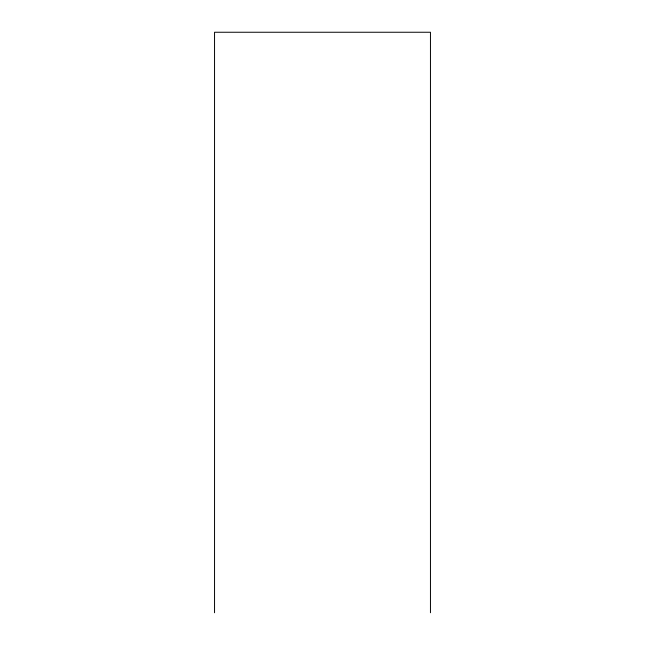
<?xml version="1.0" encoding="UTF-8"?>
<svg xmlns="http://www.w3.org/2000/svg" width="645" height="645" viewBox="0 0 645 645"><rect width="100%" height="100%" fill="white"/><g stroke="black" fill="none" stroke-linecap="round" stroke-linejoin="round"><path stroke-width="0.97" d="M430.457 612.75L430.457 32.25L214.543 32.25L214.543 612.75"/></g></svg>
